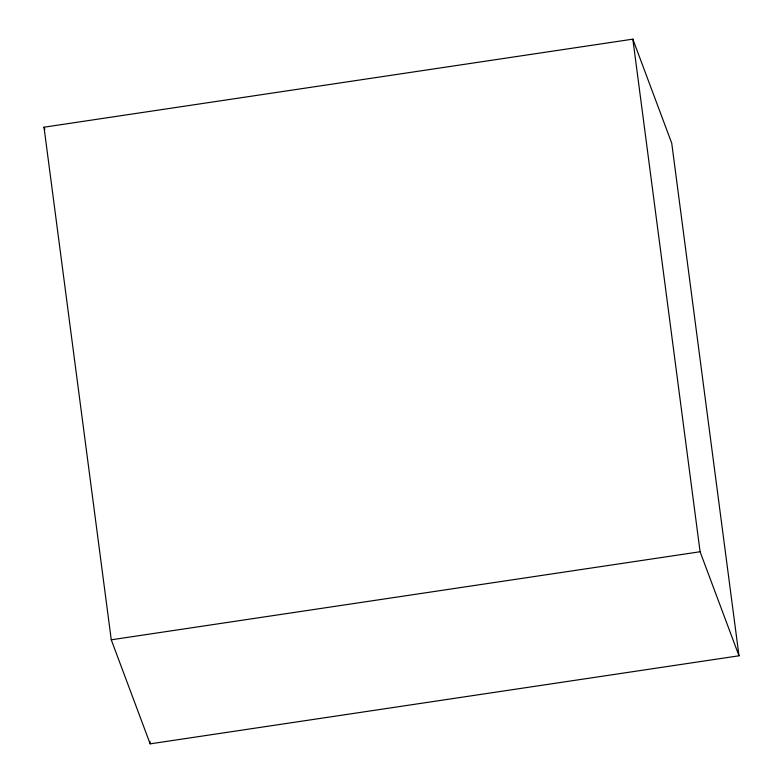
<?xml version="1.0" encoding="UTF-8"?>
<svg xmlns="http://www.w3.org/2000/svg" width="783" height="783" viewBox="0 0 783 783"><rect width="100%" height="100%" fill="white"/><g stroke="black" fill="none" stroke-linecap="round" stroke-linejoin="round"><path stroke-width="1.17" d="M44.005 127.208L632.84 39.15L671.736 143.191L738.995 655.792L150.16 743.85L111.264 639.809L44.005 127.208L44.866 129.498M111.264 639.809L700.09 551.751L738.995 655.792M632.84 39.15L700.09 551.751M149.847 741.423L150.16 743.85"/></g></svg>
